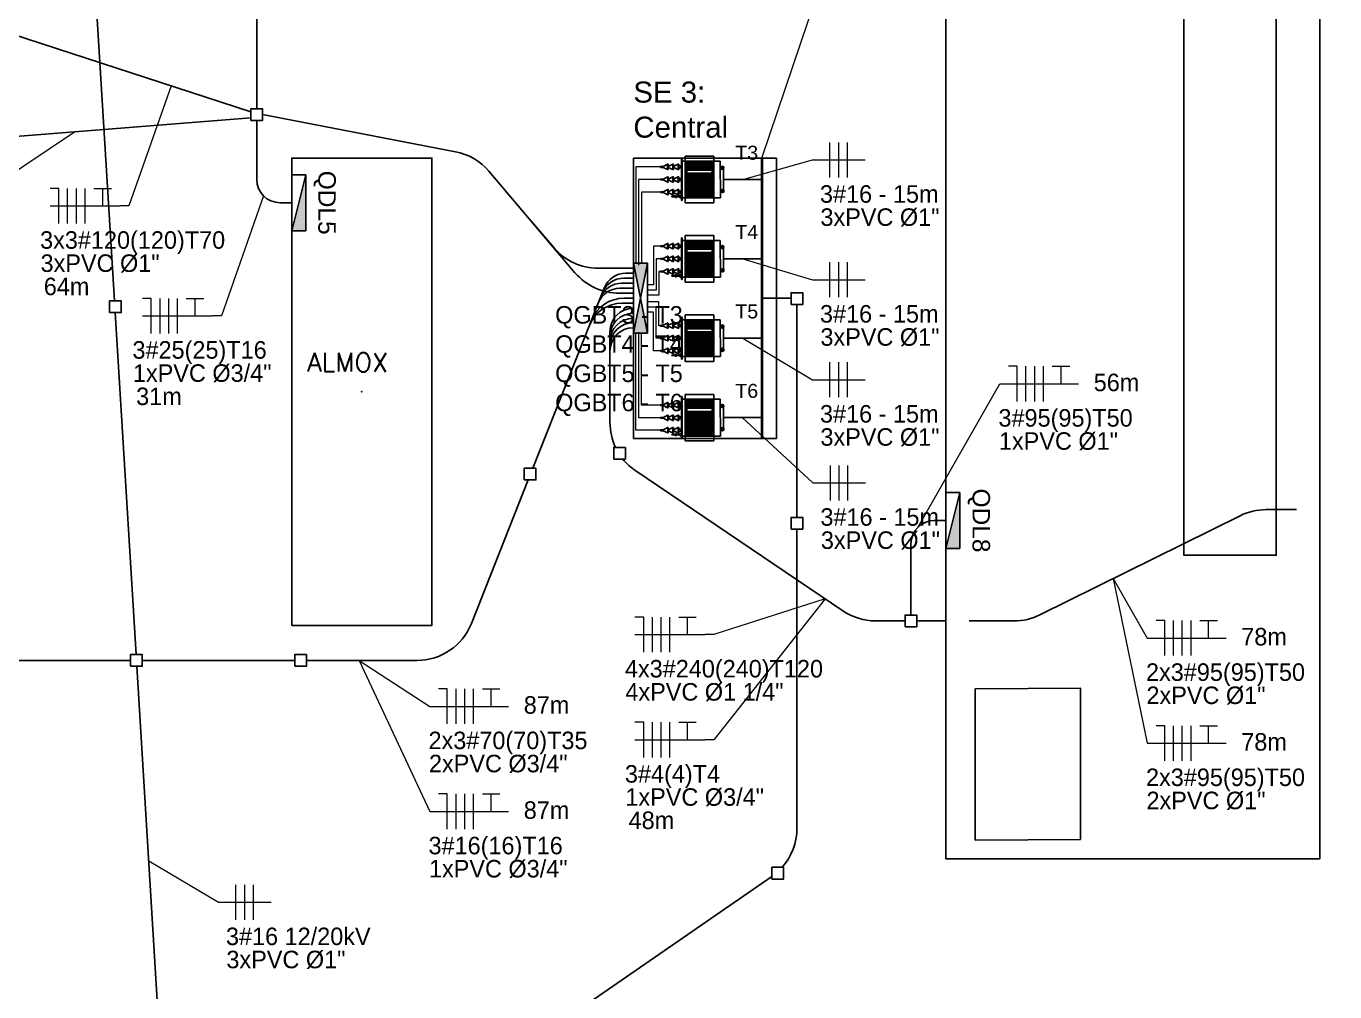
# Model space of a CAD drawing. Header units: millimetres. Extents: x 41808 to 42649, y -1673 to -1079.
# Drawn here: x 42296.8 to 42483.4, y -1429.8 to -1292.1 of the extents above; entities that cross this region are included whole.
import ezdxf
from ezdxf.enums import TextEntityAlignment as Align

# ---------------------------------------------------------------- set-up
doc = ezdxf.new("R2018")
doc.units = ezdxf.units.MM
doc.header["$LTSCALE"] = 0.5
for name, pattern in [('CONTINU', [0]), ('CONTINUA', [0]), ('CONTINUO', [0])]:
    doc.linetypes.add(name, pattern=pattern)
doc.layers.add('Alimentadores', color=7, linetype='Continuous', lineweight=25)
doc.layers.add('FIAÇÃO T', color=18, linetype='CONTINU', lineweight=5)
for name, color, linetype in [('Blocos', 7, 'Continuous'), ('Caixas', 7, 'Continuous'), ('QDs e CCMs', 7, 'Continuous'), ('QGs', 7, 'Continuous'), ('Subestações', 7, 'Continuous'), ('Transformadores', 162, 'Continuous')]:
    doc.layers.add(name, color=color, linetype=linetype)
doc.styles.add('cotas', font='GOTHIC.TTF')
doc.styles.get("Standard").update_dxf_attribs({"font": 'arial.ttf'})
doc.styles.add('VERT', font='romans.shx', dxfattribs={"height": 1.5})

# ---------------------------------------------------------------- blocks, each defined once
blk = doc.blocks.new('QDL')
at = {"layer": 'QDs e CCMs'}
h = blk.add_hatch(color=256, dxfattribs=at)
h.dxf.hatch_style = 1
h.paths.add_polyline_path([(42607.71, -897.82), (42595.71, -897.82), (42607.71, -900.82)])
for p, q in [((42607.71, -897.82), (42595.71, -897.82)), ((42595.71, -897.82), (42595.71, -900.82)), ((42595.71, -897.82), (42607.71, -900.82)), ((42607.71, -900.82), (42607.71, -897.82)), ((42595.71, -900.82), (42607.71, -900.82))]:
    blk.add_line(p, q, dxfattribs=at)
blk.add_attdef('QDL1', text='', height=3, dxfattribs=at).set_placement((42601.71, -897.82), align=Align.BOTTOM_CENTER)
blk = doc.blocks.new('QGBT')
at = {"layer": 'QGs'}
h = blk.add_hatch(color=7, dxfattribs=at)
h.dxf.hatch_style = 1
h.paths.add_polyline_path([(42544.74, -984.92), (42540.74, -984.92), (42542.74, -994.92)])
h.paths.add_polyline_path([(42542.74, -994.92), (42540.74, -1004.92), (42544.74, -1004.92)])
at = {"layer": 'QGs', "color": 7}
for p, q in [((42540.74, -984.92), (42540.74, -1004.92)), ((42544.74, -984.92), (42540.74, -984.92)), ((42540.74, -984.92), (42544.74, -1004.92)), ((42540.74, -1004.92), (42544.74, -984.92)), ((42544.74, -1004.92), (42544.74, -984.92)), ((42540.74, -1004.92), (42544.74, -1004.92))]:
    blk.add_line(p, q, dxfattribs=at)
at = {"layer": 'QGs', "color": 7, "lineweight": 30, "flags": 104}
blk.add_attdef('QGBT', text='', height=6, dxfattribs=at).set_placement((42539.14, -994.92), align=Align.MIDDLE_RIGHT)
blk = doc.blocks.new('*U27')
at = {"layer": 'FIAÇÃO T'}
for p, q in [((0.5, -1), (0.5, 1)), ((1, -1), (1, 1)), ((1.5, -1), (1.5, 1)), ((0, 0), (2.5, 0))]:
    blk.add_line(p, q, dxfattribs=at)
at = {"layer": 'FIAÇÃO T', "linetype": 'Continuous', "ltscale": 0.5, "style": 'cotas'}
for tag, p in [('B', (-0.071, -2.442)), ('C', (-0.045, -3.763))]:
    blk.add_attdef(tag, p, '', height=1, dxfattribs=at)
blk = doc.blocks.new('*U26')
at = {"layer": 'FIAÇÃO T', "linetype": 'Continuous', "ltscale": 0.5}
for p, q in [((0, 0), (3.978, 2.375)), ((3.978, 2.375), (4.478, 2.375))]:
    blk.add_line(p, q, dxfattribs=at)
blk = doc.blocks.new('*U29')
at = {"layer": 'FIAÇÃO T', "linetype": 'Continuous', "ltscale": 0.5}
for p, q in [((0, 0), (4.037, 3.728)), ((4.037, 3.728), (4.537, 3.728))]:
    blk.add_line(p, q, dxfattribs=at)
blk = doc.blocks.new('*U31')
at = {"layer": 'FIAÇÃO T', "linetype": 'Continuous', "ltscale": 0.5}
for p, q in [((0, 0), (3.978, 1.113)), ((3.978, 1.113), (4.478, 1.113))]:
    blk.add_line(p, q, dxfattribs=at)
blk = doc.blocks.new('*U32')
at = {"layer": 'FIAÇÃO T', "linetype": 'Continuous', "ltscale": 0.5}
for p, q in [((0, 0), (3.978, -1.201)), ((3.978, -1.201), (4.478, -1.201))]:
    blk.add_line(p, q, dxfattribs=at)
blk = doc.blocks.new('*U33')
at = {"layer": 'FIAÇÃO T', "linetype": 'Continuous', "ltscale": 0.5}
for p, q in [((0, 0), (7.001, 20.716)), ((7.001, 20.716), (7.501, 20.716))]:
    blk.add_line(p, q, dxfattribs=at)
blk = doc.blocks.new('*U35')
at = {"layer": 'FIAÇÃO T'}
for p, q in [((1, 1), (0.5, 1)), ((1, -1), (1, 1)), ((1.5, -1), (1.5, 1)), ((2, -1), (2, 1)), ((2.5, -1), (2.5, 1)), ((0.5, 0), (3.5, 0))]:
    blk.add_line(p, q, dxfattribs=at)
at = {"layer": 'FIAÇÃO T', "linetype": 'Continuous', "ltscale": 0.5, "style": 'cotas'}
for tag, p in [('B', (-0.071, -2.442)), ('C', (-0.045, -3.763))]:
    blk.add_attdef(tag, p, '', height=1, dxfattribs=at)
blk = doc.blocks.new('*U39')
at = {"layer": 'FIAÇÃO T', "linetype": 'Continuous', "ltscale": 0.5}
for p, q in [((0, 0), (9.32, -6.22)), ((9.32, -6.22), (9.82, -6.22))]:
    blk.add_line(p, q, dxfattribs=at)
blk = doc.blocks.new('*U41')
at = {"layer": 'FIAÇÃO T', "linetype": 'Continuous', "ltscale": 0.5}
for p, q in [((0, 0), (1.95, 3.393)), ((1.95, 3.393), (2.45, 3.393))]:
    blk.add_line(p, q, dxfattribs=at)
blk = doc.blocks.new('*U42')
at = {"layer": 'FIAÇÃO T', "linetype": 'Continuous', "ltscale": 0.5}
for p, q in [((0, 0), (4.676, 8.188)), ((4.676, 8.188), (5.176, 8.188))]:
    blk.add_line(p, q, dxfattribs=at)
blk = doc.blocks.new('*U44')
at = {"layer": 'FIAÇÃO T', "linetype": 'Continuous', "ltscale": 0.5}
for p, q in [((0, 0), (4.033, 2.62)), ((4.033, 2.62), (4.533, 2.62))]:
    blk.add_line(p, q, dxfattribs=at)
blk = doc.blocks.new('*U50')
at = {"layer": 'FIAÇÃO T', "linetype": 'Continuous', "ltscale": 0.5}
for p, q in [((0, 0), (4.033, 8.62)), ((4.033, 8.62), (4.533, 8.62))]:
    blk.add_line(p, q, dxfattribs=at)
blk = doc.blocks.new('*U51')
at = {"layer": 'FIAÇÃO T', "linetype": 'Continuous', "ltscale": 0.5}
for p, q in [((0, 0), (6.345, -2.047)), ((6.345, -2.047), (6.845, -2.047))]:
    blk.add_line(p, q, dxfattribs=at)
blk = doc.blocks.new('*U52')
at = {"layer": 'FIAÇÃO T', "linetype": 'Continuous', "ltscale": 0.5}
for p, q in [((0, 0), (6.345, -8.047)), ((6.345, -8.047), (6.845, -8.047))]:
    blk.add_line(p, q, dxfattribs=at)
blk = doc.blocks.new('*U53')
at = {"layer": 'FIAÇÃO T', "linetype": 'Continuous', "ltscale": 0.5}
for p, q in [((0, 0), (1.95, 9.393)), ((1.95, 9.393), (2.45, 9.393))]:
    blk.add_line(p, q, dxfattribs=at)
blk = doc.blocks.new('*U54')
at = {"layer": 'FIAÇÃO T', "linetype": 'Continuous', "ltscale": 0.5}
for p, q in [((0, 0), (2.405, -6.848)), ((2.405, -6.848), (2.905, -6.848))]:
    blk.add_line(p, q, dxfattribs=at)
blk = doc.blocks.new('*U55')
at = {"layer": 'FIAÇÃO T', "linetype": 'Continuous', "ltscale": 0.5}
for p, q in [((0, 0), (2.405, -6.848)), ((2.405, -6.848), (2.905, -6.848))]:
    blk.add_line(p, q, dxfattribs=at)
blk = doc.blocks.new('*U5')
at = {"layer": 'Transformadores', "linetype": 'CONTINUA'}
for p, q in [((124054564555.89149, 29453961883.93942), (124054564556.0779, 29453961883.93968)), ((124054564555.90379, 29453961874.98073), (124054564555.89149, 29453961883.93942)), ((124054564556.0903, 29453961874.98099), (124054564556.0779, 29453961883.93968)), ((124054564562.84081, 29453961884.42825), (124054564556.6739, 29453961884.41977)), ((124054564556.68761, 29453961874.46353), (124054564556.6739, 29453961884.41977)), ((124054564562.85451, 29453961874.47201), (124054564562.84081, 29453961884.42825)), ((124054564551.95641, 29453961882.21169), (124054564551.39391, 29453961882.2109)), ((124054564551.9566, 29453961882.04293), (124054564551.3941, 29453961882.04215)), ((124054564551.95641, 29453961882.21169), (124054564552.9489, 29453961882.69706)), ((124054564552.95039, 29453961881.56029), (124054564551.9566, 29453961882.04293)), ((124054564552.9489, 29453961882.69706), (124054564553.0807, 29453961882.69724)), ((124054564552.95039, 29453961881.56029), (124054564553.08231, 29453961881.56047)), ((124054564553.08141, 29453961882.21323), (124054564554.0739, 29453961882.6986)), ((124054564554.07539, 29453961881.56183), (124054564553.0816, 29453961882.04448)), ((124054564554.2057, 29453961882.70124), (124054564554.0739, 29453961882.70106)), ((124054564554.20731, 29453961881.56042), (124054564554.07539, 29453961881.56025)), ((124054564554.20641, 29453961882.21478), (124054564555.1989, 29453961882.70015)), ((124054564555.20039, 29453961881.56339), (124054564554.2066, 29453961882.04602)), ((124054564555.3307, 29453961882.70279), (124054564555.1989, 29453961882.70261)), ((124054564555.33231, 29453961881.56198), (124054564555.20039, 29453961881.5618)), ((124054564555.743, 29453961882.35465), (124054564555.33121, 29453961882.35408)), ((124054564555.74361, 29453961881.92772), (124054564555.3318, 29453961881.92715)), ((124054564555.89349, 29453961882.48181), (124054564555.7428, 29453961882.48161)), ((124054564555.7428, 29453961882.48161), (124054564555.7438, 29453961881.78429)), ((124054564555.8945, 29453961881.7845), (124054564555.7438, 29453961881.78429)), ((124054564564.2218, 29453961883.38954), (124054564556.0787, 29453961883.37833)), ((124054564562.8425, 29453961883.16264), (124054564556.6756, 29453961883.15416)), ((124054564562.843, 29453961882.82513), (124054564556.6761, 29453961882.81665)), ((124054564562.8434, 29453961882.48763), (124054564556.6765, 29453961882.47915)), ((124054564562.8439, 29453961882.15014), (124054564556.677, 29453961882.14165)), ((124054564562.84441, 29453961881.81263), (124054564556.67751, 29453961881.80415)), ((124054564562.8448, 29453961881.47514), (124054564556.6779, 29453961881.46666)), ((124054564562.84579, 29453961880.80013), (124054564556.6788, 29453961880.79165)), ((124054564557.05431, 29453961875.72966), (124054564557.0441, 29453961883.15466)), ((124054564562.4843, 29453961875.73712), (124054564562.474, 29453961883.16213)), ((124054564564.2326, 29453961875.51454), (124054564564.2218, 29453961883.38954)), ((124054564564.39751, 29453961882.15228), (124054564564.2235, 29453961882.15204)), ((124054564564.9222, 29453961877.21057), (124054564564.916, 29453961881.69799)), ((124054564551.9601, 29453961879.50701), (124054564551.3976, 29453961879.50623)), ((124054564551.9604, 29453961879.33826), (124054564551.3979, 29453961879.33748)), ((124054564551.9601, 29453961879.50701), (124054564552.95261, 29453961879.99239)), ((124054564552.95419, 29453961878.85562), (124054564551.9604, 29453961879.33826)), ((124054564552.95261, 29453961879.99239), (124054564553.0844, 29453961879.99257)), ((124054564552.95419, 29453961878.85562), (124054564553.086, 29453961878.8558)), ((124054564553.0851, 29453961879.50856), (124054564554.07761, 29453961879.99393)), ((124054564554.07919, 29453961878.85716), (124054564553.0854, 29453961879.33981)), ((124054564554.2094, 29453961879.99657), (124054564554.07761, 29453961879.99638)), ((124054564554.211, 29453961878.85575), (124054564554.07919, 29453961878.85558)), ((124054564554.2101, 29453961879.5101), (124054564555.20261, 29453961879.99548)), ((124054564555.20419, 29453961878.85872), (124054564554.2104, 29453961879.34135)), ((124054564555.3344, 29453961879.99812), (124054564555.20261, 29453961879.99794)), ((124054564555.336, 29453961878.85731), (124054564555.20419, 29453961878.85713)), ((124054564555.7467, 29453961879.64999), (124054564555.3349, 29453961879.64942)), ((124054564555.7473, 29453961879.22306), (124054564555.33549, 29453961879.22249)), ((124054564555.8972, 29453961879.77714), (124054564555.7466, 29453961879.77693)), ((124054564555.7466, 29453961879.77693), (124054564555.7475, 29453961879.07963)), ((124054564555.89819, 29453961879.07983), (124054564555.7475, 29453961879.07963)), ((124054564562.8463, 29453961880.46264), (124054564556.67931, 29453961880.45415)), ((124054564562.84669, 29453961880.12513), (124054564556.67979, 29453961880.11665)), ((124054564562.8472, 29453961879.78764), (124054564556.6803, 29453961879.77916)), ((124054564562.8476, 29453961879.45013), (124054564556.68069, 29453961879.44165)), ((124054564562.8481, 29453961879.11263), (124054564556.6812, 29453961879.10415)), ((124054564562.8485, 29453961878.77514), (124054564556.68159, 29453961878.76665)), ((124054564562.849, 29453961878.43763), (124054564556.6821, 29453961878.42915)), ((124054564562.8495, 29453961878.10014), (124054564556.6826, 29453961878.09166)), ((124054564551.96381, 29453961876.82364), (124054564551.40131, 29453961876.82285)), ((124054564551.964, 29453961876.65489), (124054564551.4015, 29453961876.65411)), ((124054564551.96381, 29453961876.82364), (124054564552.9563, 29453961877.30902)), ((124054564552.95779, 29453961876.17225), (124054564551.964, 29453961876.65489)), ((124054564552.9563, 29453961877.30902), (124054564553.0881, 29453961877.3092)), ((124054564552.95779, 29453961876.17225), (124054564553.08971, 29453961876.17243)), ((124054564553.08881, 29453961876.82518), (124054564554.0813, 29453961877.31056)), ((124054564554.08279, 29453961876.17379), (124054564553.089, 29453961876.65644)), ((124054564554.45219, 29453961875.84768), (124054564553.8777, 29453961875.84689)), ((124054564553.87781, 29453961875.73439), (124054564553.8777, 29453961875.84689)), ((124054564554.45239, 29453961875.73518), (124054564553.87781, 29453961875.73439)), ((124054564554.2131, 29453961877.31319), (124054564554.0813, 29453961877.31301)), ((124054564554.21471, 29453961876.17239), (124054564554.08279, 29453961876.17221)), ((124054564554.21381, 29453961876.82673), (124054564555.2063, 29453961877.31211)), ((124054564555.20779, 29453961876.17535), (124054564554.214, 29453961876.65798)), ((124054564554.6216, 29453961875.94846), (124054564554.4521, 29453961875.94822)), ((124054564554.4521, 29453961875.94822), (124054564554.4525, 29453961875.63978)), ((124054564554.62199, 29453961875.64002), (124054564554.4525, 29453961875.63978)), ((124054564554.80991, 29453961875.98067), (124054564554.6216, 29453961875.98042)), ((124054564554.6216, 29453961875.98042), (124054564554.6221, 29453961875.6035)), ((124054564554.8105, 29453961875.60376), (124054564554.6221, 29453961875.6035)), ((124054564554.80991, 29453961875.98067), (124054564554.8105, 29453961875.60376)), ((124054564555.46941, 29453961875.84908), (124054564554.8101, 29453961875.84818)), ((124054564555.4696, 29453961875.73658), (124054564554.8103, 29453961875.73568)), ((124054564555.3381, 29453961877.31474), (124054564555.2063, 29453961877.31456)), ((124054564555.33971, 29453961876.17394), (124054564555.20779, 29453961876.17376)), ((124054564555.7504, 29453961876.96661), (124054564555.33859, 29453961876.96605)), ((124054564555.75101, 29453961876.53968), (124054564555.3392, 29453961876.53912)), ((124054564555.6953, 29453961875.9819), (124054564555.46919, 29453961875.98158)), ((124054564555.46919, 29453961875.98158), (124054564555.4697, 29453961875.60466)), ((124054564555.6958, 29453961875.60498), (124054564555.4697, 29453961875.60466)), ((124054564555.9023, 29453961876.07468), (124054564555.6951, 29453961876.0744)), ((124054564555.6951, 29453961876.0744), (124054564555.69591, 29453961875.5119)), ((124054564555.90311, 29453961875.51218), (124054564555.69591, 29453961875.5119)), ((124054564555.90089, 29453961877.09377), (124054564555.7502, 29453961877.09357)), ((124054564555.7502, 29453961877.09357), (124054564555.75121, 29453961876.39625)), ((124054564555.9019, 29453961876.39646), (124054564555.75121, 29453961876.39625)), ((124054564564.2326, 29453961875.51454), (124054564556.0896, 29453961875.50333)), ((124054564562.8499, 29453961877.76263), (124054564556.683, 29453961877.75415)), ((124054564562.8504, 29453961877.42513), (124054564556.6835, 29453961877.41665)), ((124054564562.85091, 29453961877.08764), (124054564556.68401, 29453961877.07915)), ((124054564562.8513, 29453961876.75013), (124054564556.6844, 29453961876.74165)), ((124054564562.85181, 29453961876.41264), (124054564556.68491, 29453961876.40416)), ((124054564562.85229, 29453961876.07513), (124054564556.68539, 29453961876.06665)), ((124054564562.8528, 29453961875.73763), (124054564556.68581, 29453961875.72915)), ((124054564564.4071, 29453961876.75228), (124054564564.2309, 29453961876.75204)), ((124054564555.90379, 29453961874.98073), (124054564556.0903, 29453961874.98099)), ((124054564562.85451, 29453961874.47201), (124054564556.68761, 29453961874.46353))]:
    blk.add_line(p, q, dxfattribs=at)
at = {"layer": 'Transformadores'}
for p, q in [((124054564551.39391, 29453961882.2109), (124054564551.3941, 29453961882.04215)), ((124054564551.95641, 29453961882.21169), (124054564551.9566, 29453961882.04293)), ((124054564552.9489, 29453961882.69706), (124054564552.95039, 29453961881.56029)), ((124054564553.0807, 29453961882.69724), (124054564553.08231, 29453961881.56047)), ((124054564554.0739, 29453961882.70106), (124054564554.07539, 29453961881.56025)), ((124054564554.2057, 29453961882.70124), (124054564554.20731, 29453961881.56042)), ((124054564555.1989, 29453961882.70261), (124054564555.20039, 29453961881.5618)), ((124054564555.3307, 29453961882.70279), (124054564555.33231, 29453961881.56198)), ((124054564551.3976, 29453961879.50623), (124054564551.3979, 29453961879.33748)), ((124054564551.9601, 29453961879.50701), (124054564551.9604, 29453961879.33826)), ((124054564552.95261, 29453961879.99239), (124054564552.95419, 29453961878.85562)), ((124054564553.0844, 29453961879.99257), (124054564553.086, 29453961878.8558)), ((124054564554.07761, 29453961879.99638), (124054564554.07919, 29453961878.85558)), ((124054564554.2094, 29453961879.99657), (124054564554.211, 29453961878.85575)), ((124054564555.20261, 29453961879.99794), (124054564555.20419, 29453961878.85713)), ((124054564555.3344, 29453961879.99812), (124054564555.336, 29453961878.85731)), ((124054564551.40131, 29453961876.82285), (124054564551.4015, 29453961876.65411)), ((124054564551.96381, 29453961876.82364), (124054564551.964, 29453961876.65489)), ((124054564552.9563, 29453961877.30902), (124054564552.95779, 29453961876.17225)), ((124054564553.0881, 29453961877.3092), (124054564553.08971, 29453961876.17243)), ((124054564554.0813, 29453961877.31301), (124054564554.08279, 29453961876.17221)), ((124054564554.2131, 29453961877.31319), (124054564554.21471, 29453961876.17239)), ((124054564555.2063, 29453961877.31456), (124054564555.20779, 29453961876.17376)), ((124054564555.3381, 29453961877.31474), (124054564555.33971, 29453961876.17394))]:
    blk.add_line(p, q, dxfattribs=at)
at = {"layer": 'Transformadores', "linetype": 'CONTINUA'}
for centre, radius in [((124054564564.662, 29453961881.9311), 0.34477), ((124054564564.662, 29453961881.9311), 0.17602), ((124054564564.66879, 29453961876.97676), 0.34477), ((124054564564.66879, 29453961876.97676), 0.17602)]:
    blk.add_circle(centre, radius, dxfattribs=at)
at = {"layer": 'Transformadores'}
for tag, p in [('NOME', (124054564567.424, 29453961882.77814)), ('POTÊNCIA', (124054564567.312, 29453961876.99602)), ('TENSÃO', (124054564567.424, 29453961871.74057))]:
    blk.add_attdef(tag, text='', height=3, dxfattribs=at).set_placement(p, align=Align.BOTTOM_LEFT)
blk = doc.blocks.new('*U6')
at = {"layer": 'Transformadores', "linetype": 'CONTINUA'}
for p, q in [((124054564555.89149, 29453961877.95092), (124054564556.0779, 29453961877.95118)), ((124054564555.90379, 29453961868.99223), (124054564555.89149, 29453961877.95092)), ((124054564556.0903, 29453961868.99249), (124054564556.0779, 29453961877.95118)), ((124054564562.84081, 29453961878.43975), (124054564556.6739, 29453961878.43127)), ((124054564556.68761, 29453961868.47503), (124054564556.6739, 29453961878.43127)), ((124054564562.85451, 29453961868.48351), (124054564562.84081, 29453961878.43975)), ((124054564551.95641, 29453961876.22318), (124054564551.39391, 29453961876.2224)), ((124054564551.9566, 29453961876.05443), (124054564551.3941, 29453961876.05365)), ((124054564551.95641, 29453961876.22318), (124054564552.9489, 29453961876.70855)), ((124054564552.95039, 29453961875.57178), (124054564551.9566, 29453961876.05443)), ((124054564552.9489, 29453961876.70855), (124054564553.0807, 29453961876.70873)), ((124054564552.95039, 29453961875.57178), (124054564553.08231, 29453961875.57197)), ((124054564553.08141, 29453961876.22472), (124054564554.0739, 29453961876.7101)), ((124054564554.07539, 29453961875.57333), (124054564553.0816, 29453961876.05597)), ((124054564554.2057, 29453961876.71273), (124054564554.0739, 29453961876.71255)), ((124054564554.20731, 29453961875.57192), (124054564554.07539, 29453961875.57174)), ((124054564554.20641, 29453961876.22627), (124054564555.1989, 29453961876.71165)), ((124054564555.20039, 29453961875.57488), (124054564554.2066, 29453961876.05752)), ((124054564555.3307, 29453961876.71429), (124054564555.1989, 29453961876.71411)), ((124054564555.33231, 29453961875.57348), (124054564555.20039, 29453961875.5733)), ((124054564555.743, 29453961876.36615), (124054564555.33121, 29453961876.36558)), ((124054564555.74361, 29453961875.93922), (124054564555.3318, 29453961875.93865)), ((124054564555.89349, 29453961876.49331), (124054564555.7428, 29453961876.4931)), ((124054564555.7428, 29453961876.4931), (124054564555.7438, 29453961875.79579)), ((124054564555.8945, 29453961875.79599), (124054564555.7438, 29453961875.79579)), ((124054564564.2218, 29453961877.40104), (124054564556.0787, 29453961877.38982)), ((124054564562.8425, 29453961877.17413), (124054564556.6756, 29453961877.16565)), ((124054564562.843, 29453961876.83663), (124054564556.6761, 29453961876.82815)), ((124054564562.8434, 29453961876.49913), (124054564556.6765, 29453961876.49065)), ((124054564562.8439, 29453961876.16163), (124054564556.677, 29453961876.15315)), ((124054564562.84441, 29453961875.82413), (124054564556.67751, 29453961875.81565)), ((124054564562.8448, 29453961875.48663), (124054564556.6779, 29453961875.47815)), ((124054564557.05431, 29453961869.74115), (124054564557.0441, 29453961877.16616)), ((124054564562.4843, 29453961869.74862), (124054564562.474, 29453961877.17363)), ((124054564564.2326, 29453961869.52604), (124054564564.2218, 29453961877.40104)), ((124054564564.39751, 29453961876.16378), (124054564564.2235, 29453961876.16354)), ((124054564564.9222, 29453961871.22207), (124054564564.916, 29453961875.70949)), ((124054564551.9601, 29453961873.51851), (124054564551.3976, 29453961873.51773)), ((124054564551.9604, 29453961873.34976), (124054564551.3979, 29453961873.34898)), ((124054564551.9601, 29453961873.51851), (124054564552.95261, 29453961874.00388)), ((124054564552.95419, 29453961872.86712), (124054564551.9604, 29453961873.34976)), ((124054564552.95261, 29453961874.00388), (124054564553.0844, 29453961874.00406)), ((124054564552.95419, 29453961872.86712), (124054564553.086, 29453961872.86729)), ((124054564553.0851, 29453961873.52005), (124054564554.07761, 29453961874.00543)), ((124054564554.07919, 29453961872.86866), (124054564553.0854, 29453961873.3513)), ((124054564554.2094, 29453961874.00806), (124054564554.07761, 29453961874.00788)), ((124054564554.211, 29453961872.86725), (124054564554.07919, 29453961872.86707)), ((124054564554.2101, 29453961873.5216), (124054564555.20261, 29453961874.00698)), ((124054564555.20419, 29453961872.87021), (124054564554.2104, 29453961873.35285)), ((124054564555.3344, 29453961874.00962), (124054564555.20261, 29453961874.00944)), ((124054564555.336, 29453961872.8688), (124054564555.20419, 29453961872.86863)), ((124054564555.7467, 29453961873.66149), (124054564555.3349, 29453961873.66092)), ((124054564555.7473, 29453961873.23456), (124054564555.33549, 29453961873.23399)), ((124054564555.8972, 29453961873.78864), (124054564555.7466, 29453961873.78843)), ((124054564555.7466, 29453961873.78843), (124054564555.7475, 29453961873.09113)), ((124054564555.89819, 29453961873.09133), (124054564555.7475, 29453961873.09113)), ((124054564562.84579, 29453961874.81163), (124054564556.6788, 29453961874.80315)), ((124054564562.8463, 29453961874.47413), (124054564556.67931, 29453961874.46565)), ((124054564562.84669, 29453961874.13663), (124054564556.67979, 29453961874.12815)), ((124054564562.8472, 29453961873.79913), (124054564556.6803, 29453961873.79065)), ((124054564562.8476, 29453961873.46163), (124054564556.68069, 29453961873.45315)), ((124054564562.8481, 29453961873.12413), (124054564556.6812, 29453961873.11565)), ((124054564562.8485, 29453961872.78663), (124054564556.68159, 29453961872.77815)), ((124054564562.849, 29453961872.44913), (124054564556.6821, 29453961872.44065)), ((124054564551.96381, 29453961870.83513), (124054564551.40131, 29453961870.83435)), ((124054564551.964, 29453961870.66639), (124054564551.4015, 29453961870.66561)), ((124054564551.96381, 29453961870.83513), (124054564552.9563, 29453961871.32051)), ((124054564552.95779, 29453961870.18375), (124054564551.964, 29453961870.66639)), ((124054564552.9563, 29453961871.32051), (124054564553.0881, 29453961871.32069)), ((124054564552.95779, 29453961870.18375), (124054564553.08971, 29453961870.18393)), ((124054564553.08881, 29453961870.83668), (124054564554.0813, 29453961871.32206)), ((124054564554.08279, 29453961870.18529), (124054564553.089, 29453961870.66793)), ((124054564554.45219, 29453961869.85918), (124054564553.8777, 29453961869.85839)), ((124054564553.87781, 29453961869.74589), (124054564553.8777, 29453961869.85839)), ((124054564554.45239, 29453961869.74668), (124054564553.87781, 29453961869.74589)), ((124054564554.2131, 29453961871.32468), (124054564554.0813, 29453961871.3245)), ((124054564554.21471, 29453961870.18388), (124054564554.08279, 29453961870.1837)), ((124054564554.21381, 29453961870.83822), (124054564555.2063, 29453961871.32361)), ((124054564555.20779, 29453961870.18684), (124054564554.214, 29453961870.66948)), ((124054564554.6216, 29453961869.95996), (124054564554.4521, 29453961869.95972)), ((124054564554.4521, 29453961869.95972), (124054564554.4525, 29453961869.65128)), ((124054564554.62199, 29453961869.65152), (124054564554.4525, 29453961869.65128)), ((124054564554.80991, 29453961869.99217), (124054564554.6216, 29453961869.99192)), ((124054564554.6216, 29453961869.99192), (124054564554.6221, 29453961869.615)), ((124054564554.8105, 29453961869.61526), (124054564554.6221, 29453961869.615)), ((124054564554.80991, 29453961869.99217), (124054564554.8105, 29453961869.61526)), ((124054564555.46941, 29453961869.86058), (124054564554.8101, 29453961869.85968)), ((124054564555.4696, 29453961869.74808), (124054564554.8103, 29453961869.74718)), ((124054564555.3381, 29453961871.32624), (124054564555.2063, 29453961871.32606)), ((124054564555.33971, 29453961870.18544), (124054564555.20779, 29453961870.18526)), ((124054564555.7504, 29453961870.97811), (124054564555.33859, 29453961870.97754)), ((124054564555.75101, 29453961870.55118), (124054564555.3392, 29453961870.55061)), ((124054564555.6953, 29453961869.99339), (124054564555.46919, 29453961869.99307)), ((124054564555.46919, 29453961869.99307), (124054564555.4697, 29453961869.61616)), ((124054564555.6958, 29453961869.61647), (124054564555.4697, 29453961869.61616)), ((124054564555.9023, 29453961870.08618), (124054564555.6951, 29453961870.0859)), ((124054564555.6951, 29453961870.0859), (124054564555.69591, 29453961869.5234)), ((124054564555.90311, 29453961869.52368), (124054564555.69591, 29453961869.5234)), ((124054564555.90089, 29453961871.10527), (124054564555.7502, 29453961871.10506)), ((124054564555.7502, 29453961871.10506), (124054564555.75121, 29453961870.40775)), ((124054564555.9019, 29453961870.40796), (124054564555.75121, 29453961870.40775)), ((124054564564.2326, 29453961869.52604), (124054564556.0896, 29453961869.51482)), ((124054564562.8495, 29453961872.11163), (124054564556.6826, 29453961872.10315)), ((124054564562.8499, 29453961871.77413), (124054564556.683, 29453961871.76565)), ((124054564562.8504, 29453961871.43663), (124054564556.6835, 29453961871.42815)), ((124054564562.85091, 29453961871.09913), (124054564556.68401, 29453961871.09065)), ((124054564562.8513, 29453961870.76163), (124054564556.6844, 29453961870.75315)), ((124054564562.85181, 29453961870.42413), (124054564556.68491, 29453961870.41565)), ((124054564562.85229, 29453961870.08663), (124054564556.68539, 29453961870.07815)), ((124054564562.8528, 29453961869.74913), (124054564556.68581, 29453961869.74065)), ((124054564564.4071, 29453961870.76377), (124054564564.2309, 29453961870.76353)), ((124054564555.90379, 29453961868.99223), (124054564556.0903, 29453961868.99249)), ((124054564562.85451, 29453961868.48351), (124054564556.68761, 29453961868.47503))]:
    blk.add_line(p, q, dxfattribs=at)
at = {"layer": 'Transformadores'}
for p, q in [((124054564551.39391, 29453961876.2224), (124054564551.3941, 29453961876.05365)), ((124054564551.95641, 29453961876.22318), (124054564551.9566, 29453961876.05443)), ((124054564552.9489, 29453961876.70855), (124054564552.95039, 29453961875.57178)), ((124054564553.0807, 29453961876.70873), (124054564553.08231, 29453961875.57197)), ((124054564554.0739, 29453961876.71255), (124054564554.07539, 29453961875.57174)), ((124054564554.2057, 29453961876.71273), (124054564554.20731, 29453961875.57192)), ((124054564555.1989, 29453961876.71411), (124054564555.20039, 29453961875.5733)), ((124054564555.3307, 29453961876.71429), (124054564555.33231, 29453961875.57348)), ((124054564551.3976, 29453961873.51773), (124054564551.3979, 29453961873.34898)), ((124054564551.9601, 29453961873.51851), (124054564551.9604, 29453961873.34976)), ((124054564552.95261, 29453961874.00388), (124054564552.95419, 29453961872.86712)), ((124054564553.0844, 29453961874.00406), (124054564553.086, 29453961872.86729)), ((124054564554.07761, 29453961874.00788), (124054564554.07919, 29453961872.86707)), ((124054564554.2094, 29453961874.00806), (124054564554.211, 29453961872.86725)), ((124054564555.20261, 29453961874.00944), (124054564555.20419, 29453961872.86863)), ((124054564555.3344, 29453961874.00962), (124054564555.336, 29453961872.8688)), ((124054564551.40131, 29453961870.83435), (124054564551.4015, 29453961870.66561)), ((124054564551.96381, 29453961870.83513), (124054564551.964, 29453961870.66639)), ((124054564552.9563, 29453961871.32051), (124054564552.95779, 29453961870.18375)), ((124054564553.0881, 29453961871.32069), (124054564553.08971, 29453961870.18393)), ((124054564554.0813, 29453961871.3245), (124054564554.08279, 29453961870.1837)), ((124054564554.2131, 29453961871.32468), (124054564554.21471, 29453961870.18388)), ((124054564555.2063, 29453961871.32606), (124054564555.20779, 29453961870.18526)), ((124054564555.3381, 29453961871.32624), (124054564555.33971, 29453961870.18544))]:
    blk.add_line(p, q, dxfattribs=at)
at = {"layer": 'Transformadores', "linetype": 'CONTINUA'}
for centre, radius in [((124054564564.662, 29453961875.9426), 0.34477), ((124054564564.662, 29453961875.9426), 0.17602), ((124054564564.66879, 29453961870.98825), 0.34477), ((124054564564.66879, 29453961870.98825), 0.17602)]:
    blk.add_circle(centre, radius, dxfattribs=at)
at = {"layer": 'Transformadores'}
for tag, p in [('NOME', (124054564567.424, 29453961876.78964)), ('POTÊNCIA', (124054564567.312, 29453961871.00751)), ('TENSÃO', (124054564567.424, 29453961865.75207))]:
    blk.add_attdef(tag, text='', height=3, dxfattribs=at).set_placement(p, align=Align.BOTTOM_LEFT)
blk = doc.blocks.new('*U57')
at = {"layer": 'FIAÇÃO T'}
for p, q in [((12.052, 1), (13.052, 1)), ((12.552, 0), (12.552, 1)), ((12.552, 0), (13.552, 0))]:
    blk.add_line(p, q, dxfattribs=at)
at = {"layer": 'FIAÇÃO T', "linetype": 'Continuous', "ltscale": 0.5, "style": 'cotas'}
for tag, p in [('B', (14.415, -0.42)), ('C', (12.007, -3.763))]:
    blk.add_attdef(tag, p, '', height=1, dxfattribs=at)
blk = doc.blocks.new('*U59')
at = {"layer": 'FIAÇÃO T'}
for p, q in [((12.052, 1), (13.052, 1)), ((12.552, 0), (12.552, 1)), ((12.552, 0), (13.552, 0))]:
    blk.add_line(p, q, dxfattribs=at)
at = {"layer": 'FIAÇÃO T', "linetype": 'Continuous', "ltscale": 0.5, "style": 'cotas'}
for tag, p in [('C', (12.007, -3.763)), ('B', (9.192, -5.09))]:
    blk.add_attdef(tag, p, '', height=1, dxfattribs=at)

msp = doc.modelspace()

# ---------------------------------------------------------------- linework, layer by layer
at = {"linetype": 'Continuous'}
for p, q in [((42427.92672, -1277.60544), (42427.92672, -1410.88811)), ((42481.23979, -1410.88811), (42481.23979, -1277.60544)), ((42427.92672, -1410.88811), (42481.23979, -1410.88811))]:
    msp.add_line(p, q, dxfattribs=at)
at = {"linetype": 'CONTINUO'}
for points in [[(42461.85623, -1283.30134), (42475.03165, -1283.30134), (42475.03165, -1367.55324), (42461.85623, -1367.55324)], [(42432.11594, -1386.59989), (42447.09739, -1386.51399), (42447.09739, -1408.0949), (42432.11594, -1408.18079)]]:
    msp.add_lwpolyline(points, close=True, dxfattribs=at)
at = {"linetype": 'Continuous'}
msp.add_lwpolyline([(42334.62886, -1377.56744), (42354.62126, -1377.56744), (42354.62126, -1310.92611), (42334.62886, -1310.92611)], close=True, dxfattribs=at)
at = {"layer": 'Alimentadores', "color": 116, "true_color": 0x136734}
for p, q in [((42294.64406, -1307.87478), (42328.79774, -1305.15938)), ((42383.35064, -1328.77207), (42381.68461, -1328.77207)), ((42383.35064, -1328.05801), (42382.67592, -1328.05801)), ((42378.04123, -1332.34205), (42378.90279, -1330.16429)), ((42383.35064, -1329.48614), (42381.43621, -1329.48614)), ((42378.04123, -1332.34205), (42378.6203, -1330.87836)), ((42378.04123, -1332.34205), (42378.3378, -1331.59242)), ((42383.35064, -1331.62799), (42381.74139, -1331.62229)), ((42383.35064, -1330.91851), (42382.04896, -1330.90746)), ((42377.35893, -1334.0667), (42376.94118, -1335.12266)), ((42376.94118, -1335.12266), (42377.07607, -1334.78168)), ((42380.01857, -1335.67412), (42380.01857, -1339.64002)), ((42380.01857, -1336.38818), (42380.01857, -1339.64002)), ((42380.01857, -1337.10224), (42380.01857, -1339.64002))]:
    msp.add_line(p, q, dxfattribs=at)
at = {"layer": 'Alimentadores', "color": 244, "lineweight": 40, "true_color": 0x991b1e}
msp.add_line((42401.67701, -1310.92611), (42401.67701, -1350.91091), dxfattribs=at)
at = {"layer": 'Alimentadores', "color": 67, "lineweight": 18, "true_color": 0x727430}
for p, q in [((42387.20449, -1312.18078), (42383.70449, -1312.18078)), ((42383.70449, -1312.18078), (42383.70449, -1325.91583)), ((42387.20204, -1313.96902), (42384.10204, -1313.96902)), ((42384.10204, -1313.96902), (42384.10204, -1326.19451)), ((42387.19955, -1315.77145), (42384.49955, -1315.77145)), ((42384.49955, -1315.77145), (42384.49955, -1325.91583)), ((42387.20449, -1323.49074), (42386.20449, -1323.49074)), ((42386.20449, -1323.49074), (42386.20449, -1328.98726)), ((42387.20204, -1325.27898), (42386.60204, -1325.27898)), ((42386.60204, -1325.27898), (42386.60204, -1329.73726)), ((42386.99955, -1327.08141), (42386.99955, -1330.48726)), ((42386.20449, -1328.98726), (42385.34494, -1328.98726)), ((42386.60204, -1329.73726), (42385.34494, -1329.73726)), ((42386.99955, -1330.48726), (42385.34494, -1330.48726)), ((42387.00449, -1331.41393), (42385.34988, -1331.41393)), ((42386.60699, -1332.16393), (42385.34988, -1332.16393)), ((42386.60699, -1336.62221), (42386.60699, -1332.16393)), ((42387.00449, -1334.81978), (42387.00449, -1331.41393)), ((42386.20943, -1332.91393), (42385.34988, -1332.91393)), ((42386.20943, -1338.41044), (42386.20943, -1332.91393)), ((42383.70943, -1349.74203), (42383.70943, -1335.91203)), ((42384.10699, -1347.95379), (42384.10699, -1335.7283)), ((42384.50449, -1346.15136), (42384.50449, -1335.91203)), ((42387.20449, -1334.81978), (42387.00449, -1334.81978)), ((42387.20699, -1336.62221), (42386.60699, -1336.62221)), ((42387.20943, -1338.41044), (42386.20943, -1338.41044)), ((42387.20449, -1346.15136), (42384.50449, -1346.15136)), ((42387.20699, -1347.95379), (42384.10699, -1347.95379)), ((42387.20943, -1349.74203), (42383.70943, -1349.74203))]:
    msp.add_line(p, q, dxfattribs=at)
at = {"layer": 'Alimentadores', "color": 244, "true_color": 0x991b1e}
for p, q in [((42396.21782, -1313.9616), (42401.67701, -1313.9616)), ((42396.21782, -1325.27157), (42401.67701, -1325.27157)), ((42396.21782, -1336.6006), (42401.67701, -1336.6006)), ((42396.21782, -1347.93218), (42401.51328, -1347.93218))]:
    msp.add_line(p, q, dxfattribs=at)
at = {"layer": 'Alimentadores'}
for p, q in [((42383.35064, -1328.05801), (42382.0012, -1328.05801)), ((42380.01857, -1339.64002), (42380.01857, -1337.74066)), ((42380.01857, -1338.45473), (42380.01857, -1339.64002))]:
    msp.add_line(p, q, dxfattribs=at)
at = {"layer": 'Alimentadores', "color": 67, "true_color": 0x727430}
for p, q in [((42383.35064, -1327.34395), (42383.35064, -1328.05801)), ((42387.19955, -1327.08141), (42386.99955, -1327.08141)), ((42383.35064, -1330.2002), (42383.35064, -1330.91426)), ((42383.35064, -1330.91393), (42383.35064, -1331.62799)), ((42383.35064, -1332.34205), (42383.35064, -1332.34205)), ((42383.35064, -1333.05611), (42383.35064, -1333.05611)), ((42383.35064, -1333.77017), (42383.35064, -1333.77017)), ((42383.35064, -1334.4086), (42383.35064, -1334.4086)), ((42383.35064, -1335.12266), (42383.35064, -1335.12266))]:
    msp.add_line(p, q, dxfattribs=at)
at = {"layer": 'Alimentadores', "color": 244, "true_color": 0x991b1e}
for points in [[(42306.76739, -1278.43995), (42306.76739, -1289.01434, 0.015291725), (42306.78296, -1289.52351), (42309.33993, -1331.27769)], [(42406.67511, -1363.8372), (42406.67511, -1406.52178, -0.184570306), (42404.55201, -1412.07732)], [(42403.11285, -1413.3525, -0.001041645), (42403.08435, -1413.37231), (42363.66013, -1440.64725)]]:
    msp.add_lwpolyline(points, format="xyb", dxfattribs=at)
at = {"layer": 'Alimentadores', "color": 116, "true_color": 0x136734}
for points in [[(42329.63076, -1303.8763), (42329.63076, -1283.93637, 0.414213562), (42326.29869, -1280.6043), (42324.63266, -1280.6043)], [(42329.63076, -1305.54234), (42329.63076, -1313.94528, 0.414213562), (42332.96282, -1317.27735), (42334.62886, -1317.27735)], [(42330.46378, -1304.70932), (42357.96507, -1310.00593, -0.170782607), (42362.73981, -1312.79434), (42375.02277, -1327.26146, 0.22017475), (42381.3729, -1330.2002), (42383.35064, -1330.2002)], [(42368.88129, -1320.0279), (42371.99148, -1323.69115, 0.22017475), (42378.34161, -1326.62989), (42383.35064, -1326.62989)], [(42369.01933, -1355.14664), (42379.18529, -1329.45023, -0.3077135), (42382.2837, -1327.34395), (42383.35064, -1327.34395)], [(42380.01857, -1339.64002), (42380.01857, -1348.6214, 0.110650632), (42380.81488, -1352.17564, 0.110650632)], [(42381.85718, -1353.84168, 0.074938018), (42383.68424, -1355.52315), (42413.23991, -1375.49815, 0.149685335), (42417.90441, -1376.92657), (42422.09561, -1376.92657)], [(42336.72968, -1382.56554), (42352.50911, -1382.56554, 0.3077135), (42360.25512, -1377.29984), (42368.36021, -1356.81268)], [(42431.25879, -1376.92657), (42437.63891, -1376.92657, 0.115486287), (42441.33638, -1376.06101), (42469.88225, -1361.92127, -0.115486287), (42473.57973, -1361.05571), (42477.90772, -1361.05571)], [(42422.92862, -1376.09355), (42422.92862, -1365.94007, -0.414213562), (42426.26069, -1362.608), (42427.92672, -1362.608)]]:
    msp.add_lwpolyline(points, format="xyb", dxfattribs=at)
for points in [[(42294.64406, -1293.19224), (42328.79774, -1304.33062)], [(42286.72968, -1382.56554), (42311.6429, -1382.56554)], [(42313.30893, -1382.56554), (42335.06364, -1382.56554)]]:
    msp.add_lwpolyline(points, dxfattribs=at)
at = {"layer": 'Alimentadores', "color": 244, "true_color": 0x991b1e}
for points in [[(42401.67701, -1330.91851), (42405.84209, -1330.91851)], [(42406.67511, -1331.78255), (42406.67511, -1362.17116)], [(42309.44195, -1332.94372), (42312.42971, -1381.73252)], [(42312.53173, -1383.39856), (42315.45245, -1431.09265)]]:
    msp.add_lwpolyline(points, dxfattribs=at)
at = {"layer": 'Alimentadores'}
msp.add_lwpolyline([(42423.76164, -1376.92657), (42427.92672, -1376.92657)], dxfattribs=at)
at = {"layer": 'Alimentadores', "color": 116, "true_color": 0x136734}
for centre, radius, start, end in [((42381.7187, -1332.10414), 3.33207, 90, 158.4153527), ((42382.0012, -1331.39008), 3.33207, 90, 158.4153527), ((42381.43621, -1332.8182), 3.33207, 90, 158.4153527), ((42381.72368, -1336.62036), 4.9981, 89.797, 158.4153527), ((42382.00654, -1335.90538), 4.9981, 89.5136657, 158.4153527), ((42383.35064, -1335.67412), 3.33207, 90, 180), ((42383.35064, -1336.38818), 3.33207, 90, 180), ((42383.35064, -1337.10224), 3.33207, 90, 180), ((42383.35064, -1337.74066), 3.33207, 90, 180), ((42383.35064, -1338.45473), 3.33207, 90, 180)]:
    msp.add_arc(centre, radius, start, end, dxfattribs=at)
at = {"layer": 'Caixas'}
for points in [[(42328.79774, -1305.54234), (42330.46378, -1305.54234), (42330.46378, -1303.8763), (42328.79774, -1303.8763)], [(42405.84209, -1331.78255), (42407.50812, -1331.78255), (42407.50812, -1330.11652), (42405.84209, -1330.11652)], [(42308.64553, -1332.94372), (42310.31156, -1332.94372), (42310.31156, -1331.27769), (42308.64553, -1331.27769)], [(42380.54291, -1353.84168), (42382.20894, -1353.84168), (42382.20894, -1352.17564), (42380.54291, -1352.17564)], [(42367.78796, -1356.81268), (42369.454, -1356.81268), (42369.454, -1355.14664), (42367.78796, -1355.14664)], [(42405.84209, -1363.8372), (42407.50812, -1363.8372), (42407.50812, -1362.17116), (42405.84209, -1362.17116)], [(42422.09561, -1377.75959), (42423.76164, -1377.75959), (42423.76164, -1376.09355), (42422.09561, -1376.09355)], [(42311.6429, -1383.39856), (42313.30893, -1383.39856), (42313.30893, -1381.73252), (42311.6429, -1381.73252)], [(42335.06364, -1383.39856), (42336.72968, -1383.39856), (42336.72968, -1381.73252), (42335.06364, -1381.73252)], [(42403.11285, -1413.74336), (42404.77889, -1413.74336), (42404.77889, -1412.07732), (42403.11285, -1412.07732)]]:
    msp.add_lwpolyline(points, close=True, dxfattribs=at)
at = {"layer": 'QDs e CCMs'}
msp.add_line((42354.62126, -1377.56744), (42334.62886, -1377.56744), dxfattribs=at)
msp.add_point((42344.62506, -1344.24677), dxfattribs=at)
msp.add_point((42344.62506, -1344.24677), dxfattribs=at)
at = {"layer": 'Subestações', "color": 18, "true_color": 0x000000}
for p, q in [((42403.75955, -1310.92611), (42383.35064, -1310.92611)), ((42403.75955, -1350.91091), (42403.75955, -1310.92611)), ((42383.35064, -1350.91091), (42403.75955, -1350.91091))]:
    msp.add_line(p, q, dxfattribs=at)
at = {"layer": 'Subestações'}
msp.add_line((42383.35064, -1310.92611), (42383.35064, -1350.91091), dxfattribs=at)

# ---------------------------------------------------------------- block references
ref = msp.add_blockref('*U6', (-82671572622.40178, -19628514019.77177), dxfattribs=dict(xscale=0.6664133263339668, yscale=0.6664133263339668, zscale=0.6664133263339668))
ref.add_attrib('NOME', 'T3', dxfattribs={"layer": 'Transformadores', "height": 1.99924}).set_placement((42397.88709, -1311.74654), align=Align.BOTTOM_LEFT)
ref = msp.add_blockref('*U6', (-82671572622.40178, -19628514031.08173), dxfattribs=dict(xscale=0.6664133263339668, yscale=0.6664133263339668, zscale=0.6664133263339668))
ref.add_attrib('NOME', 'T4', dxfattribs={"layer": 'Transformadores', "height": 1.99924}).set_placement((42397.88709, -1323.0565), align=Align.BOTTOM_LEFT)
ref = msp.add_blockref('*U5', (-82671572622.40178, -19628514046.40158), dxfattribs=dict(xscale=0.6664133263339668, yscale=0.6664133263339668, zscale=0.6664133263339668))
ref.add_attrib('NOME', 'T5', dxfattribs={"layer": 'Transformadores', "height": 1.99924}).set_placement((42397.88708, -1334.38553), align=Align.BOTTOM_LEFT)
ref = msp.add_blockref('*U5', (-82671572622.40178, -19628514057.73317), dxfattribs=dict(xscale=0.6664133263339668, yscale=0.6664133263339668, zscale=0.6664133263339668))
ref.add_attrib('NOME', 'T6', dxfattribs={"layer": 'Transformadores', "height": 1.99924}).set_placement((42397.88708, -1345.71711), align=Align.BOTTOM_LEFT)
at = {"layer": 'FIAÇÃO T', "linetype": 'Continuous', "ltscale": 0.5, "yscale": 2.50005, "zscale": 2.50005}
for name, p, xscale in [('*U33', (42401.67701, -1310.92611), 2.50005), ('*U54', (42317.43395, -1300.6246), -2.50005), ('*U39', (42303.79819, -1307.14698), -2.50005), ('*U31', (42398.94741, -1313.9616), 2.50005), ('*U55', (42330.6067, -1316.30141), -2.50005), ('*U32', (42398.94741, -1325.27157), 2.50005), ('*U42', (42423.90456, -1363.58394), 2.50005), ('*U51', (42410.68713, -1373.77286), -2.50005), ('*U52', (42410.68713, -1373.77286), -2.50005), ('*U59', (42359.69293, -1378.8909), 2.50005)]:
    msp.add_blockref(name, p, dxfattribs=dict(at, xscale=xscale))
at = {"layer": 'FIAÇÃO T', "linetype": 'Continuous', "ltscale": 0.5, "xscale": 2.50005, "yscale": 2.50005, "zscale": 2.50005}
for name, p, values in [('*U27', (42410.14197, -1311.17935), {'B': '3#16 - 15m', 'C': '3xPVC Ø1"'}), ('*U35', (42298.92094, -1317.7456), {'B': '3x3#120(120)T70', 'C': '3xPVC Ø1"'}), ('*U59', (42276.28989, -1317.7456), {'B': '64m'}), ('*U27', (42410.14197, -1328.27445), {'B': '3#16 - 15m', 'C': '3xPVC Ø1"'}), ('*U35', (42312.09369, -1333.42241), {'B': '3#25(25)T16', 'C': '1xPVC Ø3/4"'}), ('*U59', (42289.46263, -1333.42241), {'B': '31m'}), ('*U27', (42410.14197, -1342.53792), {'B': '3#16 - 15m', 'C': '3xPVC Ø1"'}), ('*U35', (42435.59553, -1343.11428), {'B': '3#95(95)T50', 'C': '1xPVC Ø1"'}), ('*U57', (42412.96448, -1343.11428), {'B': '56m'}), ('*U27', (42410.20793, -1357.25255), {'B': '3#16 - 15m', 'C': '3xPVC Ø1"'}), ('*U35', (42382.32399, -1378.8909), {'B': '4x3#240(240)T120', 'C': '4xPVC Ø1 1/4"'}), ('*U35', (42456.63907, -1379.37885), {'B': '2x3#95(95)T50', 'C': '2xPVC Ø1"'}), ('*U57', (42434.00801, -1379.37885), {'B': '78m'}), ('*U35', (42354.31261, -1389.11531), {'B': '2x3#70(70)T35', 'C': '2xPVC Ø3/4"'}), ('*U57', (42331.68155, -1389.11531), {'B': '87m'}), ('*U35', (42382.32399, -1393.8909), {'B': '3#4(4)T4', 'C': '1xPVC Ø3/4"'}), ('*U59', (42359.69293, -1393.8909), {'B': '48m'}), ('*U35', (42456.63907, -1394.37885), {'B': '2x3#95(95)T50', 'C': '2xPVC Ø1"'}), ('*U57', (42434.00801, -1394.37885), {'B': '78m'}), ('*U35', (42354.31261, -1404.11531), {'B': '3#16(16)T16', 'C': '1xPVC Ø3/4"'}), ('*U57', (42331.68155, -1404.11531), {'B': '87m'}), ('*U27', (42325.42451, -1417.06719), {'B': '3#16 12/20kV', 'C': '3xPVC Ø1"'})]:
    msp.add_blockref(name, p, dxfattribs=at).add_auto_attribs(values)
at = {"layer": 'FIAÇÃO T', "linetype": 'Continuous', "ltscale": 0.5, "xscale": -2.50005, "yscale": 2.50005, "zscale": 2.50005, "rotation": 180}
for name, p in [('*U26', (42398.94741, -1336.6006)), ('*U29', (42398.86555, -1347.93218)), ('*U41', (42451.76389, -1370.89591)), ('*U53', (42451.76389, -1370.89591)), ('*U44', (42344.22939, -1382.56554)), ('*U50', (42344.22939, -1382.56554)), ('*U26', (42314.22996, -1411.12987))]:
    msp.add_blockref(name, p, dxfattribs=at)
at = {"layer": 'QDs e CCMs'}
ref = msp.add_blockref('QDL', (42934.9469, 27073.06676), dxfattribs=dict(at, xscale=0.6664133263339668, yscale=0.6664133263339668, zscale=0.6664133263339668, rotation=270))
ref.add_attrib('QDL1', 'QDL5', dxfattribs={"height": 2.49905, "rotation": 270}).set_placement((42337.6687, -1317.27735), align=Align.BOTTOM_CENTER)
ref = msp.add_blockref('QDL', (43028.24476, 27027.73611), dxfattribs=dict(at, xscale=0.6664133263339668, yscale=0.6664133263339668, zscale=0.6664133263339668, rotation=270))
ref.add_attrib('QDL1', 'QDL8', dxfattribs={"height": 2.49905, "rotation": 270}).set_placement((42430.96656, -1362.608), align=Align.BOTTOM_CENTER)
at = {"layer": 'QGs', "color": 18, "true_color": 0x000000}
ref = msp.add_blockref('QGBT', (21121.06263, -833.64155), dxfattribs=dict(at, xscale=0.4998099947504752, yscale=0.4998099947504752, zscale=0.4998099947504752))
lines = msp.add_mtext('QGBT3 - T3\\PQGBT4 - T4\\PQGBT5 - T5\\PQGBT6 - T6', dxfattribs={"layer": 'QDs e CCMs', "insert": (42372.19601, -1332.02415), "char_height": 2.5, "attachment_point": 1})
ref.add_attrib('QGBT', '', (42372.19601, -1332.02415), dxfattribs={"flags": 104}).embed_mtext(lines)

# ---------------------------------------------------------------- texts
at = {"insert": (42383.35064, -1304.02408), "char_height": 3, "attachment_point": 4}
msp.add_mtext_dynamic_manual_height_columns('SE 3:\\PCentral', width=38.0747696, gutter_width=15, heights=[0], dxfattribs=at)
at = {"layer": 'Blocos', "color": 18, "linetype": 'Continuous', "lineweight": -3, "true_color": 0x000000, "style": 'VERT'}
msp.add_text('ALMOX', height=2.665653, rotation=359.7733151, dxfattribs=at).set_placement((42336.82893, -1341.34889, 2345.77491))

doc.saveas('drawing.dxf')
